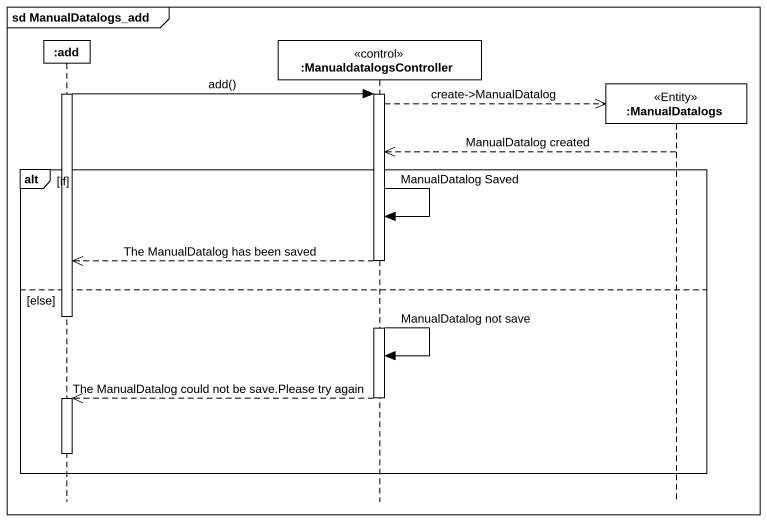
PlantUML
@startuml
mainframe sd ManualDatalogs_add
hide footbox
participant ":add" as add
participant ":ManualdatalogsController" as ManualdatalogsController <<control>>
participant ":ManualDatalogs" as ManualDatalogs <<Entity>>

activate add
add -> ManualdatalogsController : add()
activate ManualdatalogsController
ManualdatalogsController -->> ManualDatalogs ** : create->ManualDatalog
ManualDatalogs -->> ManualdatalogsController : ManualDatalog created
alt if
  ManualdatalogsController -> ManualdatalogsController : ManualDatalog Saved
  ManualdatalogsController -->> add : The ManualDatalog has been saved
else else
  deactivate add
  ManualdatalogsController -> ManualdatalogsController : ManualDatalog not save
  ManualdatalogsController -->> add : The ManualDatalog could not be save.Please try again
  deactivate ManualdatalogsController
  activate add
  deactivate add
end
@enduml
